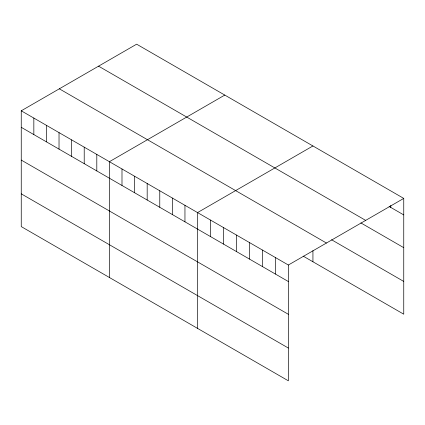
<?xml version="1.0" encoding="UTF-8"?>
<svg xmlns="http://www.w3.org/2000/svg" width="425" height="425" viewBox="0 0 425 425"><rect width="100%" height="100%" fill="white"/><g stroke="black" fill="none" stroke-linecap="round" stroke-linejoin="round"><path stroke-width="0.64" d="M21.25 110.803L288.362 265.019L288.362 380.816L21.25 226.599L21.25 110.803L136.637 44.184L403.75 198.401L403.75 314.197L303.2 256.148M224.782 95.078L109.4 161.697L109.4 277.488M312.933 145.966L197.545 212.585L197.545 328.382M288.362 265.019L403.75 198.401M389.082 206.444L403.75 214.912M98.558 66.167L365.675 220.384M360.878 222.923L403.75 247.674M331.548 239.748L403.75 281.435M59.325 88.82L326.442 243.036M21.25 127.314L288.362 281.531M21.25 160.076L288.362 314.293M21.25 193.832L288.362 348.048M390.777 205.44L390.777 207.421M312.933 250.623L312.933 261.763M275.389 257.529L275.389 274.04M262.416 250.038L262.416 266.549M249.443 242.548L249.443 259.059M236.47 235.057L236.47 251.568M223.492 227.566L223.492 244.077M210.518 220.076L210.518 236.587M184.955 205.317L184.955 221.823M172.359 198.045L172.359 214.556M159.768 190.777L159.768 207.283M147.178 183.504L147.178 200.016M134.582 176.237L134.582 192.743M121.991 168.964L121.991 185.475M96.804 154.424L96.804 170.935M84.214 147.156L84.214 163.662M71.618 139.883L71.618 156.395M59.027 132.616L59.027 149.122M46.437 125.343L46.437 141.854M33.841 118.076L33.841 134.582"/></g></svg>
